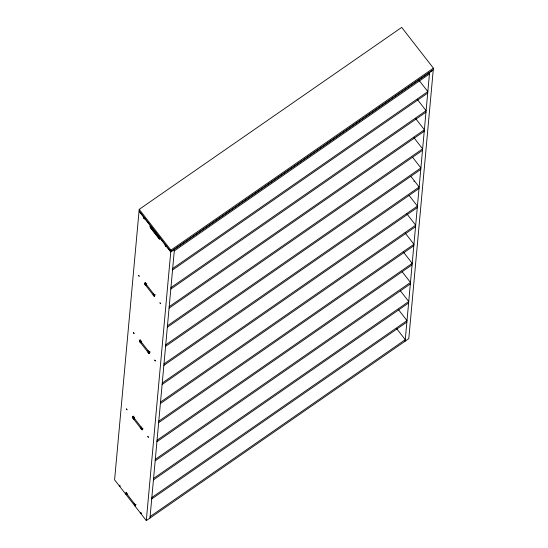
<?xml version="1.0" encoding="UTF-8"?>
<svg xmlns="http://www.w3.org/2000/svg" width="548" height="548" viewBox="0 0 548 548"><rect width="100%" height="100%" fill="white"/><g stroke="black" fill="none" stroke-linecap="round" stroke-linejoin="round"><path stroke-width="0.82" d="M119.485 485.343L120.135 486.213L119.546 485.275M134.027 333.554L133.424 332.609M134.054 333.499L133.445 332.615M140.863 512.825L141.514 513.695L140.891 512.75M147.809 436.475L148.46 437.366L147.857 436.42M154.755 360.166L155.406 361.036L154.817 360.091M159.968 302.893L160.612 303.784L160.009 302.839M127.732 493.686C127.3 495.324 125.533 491.563 126.006 493.426M134.541 418.898C133.404 420.282 131.417 416.459 134.054 416.768M132.952 417.09C132.479 415.233 134.253 418.987 134.678 417.357M141.624 341.02C141.199 342.658 139.425 338.897 139.898 340.76M146.693 285.323C145.7 286.693 143.644 283.152 145.98 283.35M145.11 283.515C144.638 281.651 146.412 285.405 146.837 283.775M135.979 504.592L135.288 505.098L134.123 503.256M142.699 428.262L142.014 428.742L141.069 426.926M149.782 352.933L148.94 353.46L147.898 352.186M154.851 294.68L154.166 295.16L153.221 293.344M159.509 238.942L159.338 238.38L160.557 237.531M139.206 209.363L139.069 210.836L170.784 251.601L433.276 69.637L433.406 68.164L401.698 27.4L139.206 209.363L170.914 250.128L170.784 251.601M125.917 494.392L126.047 492.926L135.109 504.571L134.979 506.044M150.364 225.762L150.227 227.235L159.468 238.99M159.42 237.407L159.283 238.914L150.488 227.708L150.049 226.721L150.734 226.262M146.302 520.6L170.75 251.964L139.034 211.206L114.594 479.836L146.302 520.6L408.794 338.637L433.242 70L170.75 251.964M149.967 518.059L174.415 249.429M405.13 341.178L429.577 72.542M143.802 218.131L144.446 219.056L143.843 218.111M135.281 505.112L135.753 504.592M150.96 226.256L150.104 226.66M151.221 228.55L151.906 228.071M159.516 238.914L160.201 238.435M170.914 250.128L433.406 68.164M174.278 250.902L429.447 74.014M144.925 282.98L145.61 282.501M144.836 283.987L145.521 283.508M172.675 268.513L427.844 91.626L419.528 80.933M172.538 269.986L427.707 93.098M154.399 295.153L155.084 294.68M154.995 295.687L154.303 296.194L154.146 295.673M170.935 287.59L426.104 110.71L417.268 99.346M170.805 289.063L425.974 112.182M169.202 306.675L424.371 129.794L415.59 118.498M169.065 308.147L424.234 131.26M139.719 340.226L140.404 339.753M140.309 340.76C138.719 341.02 140.72 343.904 141.487 342.569M140.541 340.753L139.685 341.157M167.462 325.759L422.631 148.871L413.795 137.514M167.332 327.231L422.501 150.344M149.645 351.932L149.138 352.48M149.878 351.926L149.179 352.433L148.07 350.638M150.138 352.028L148.912 352.878L149.097 353.35M165.729 344.843L420.898 167.955L412.575 157.262M165.592 346.315L420.761 169.428M163.989 363.927L419.158 187.039L410.89 176.415M163.859 365.4L419.028 188.512M162.256 383.011L417.425 206.123L409.103 195.431M162.119 384.484L417.288 207.596M132.767 416.562L133.459 416.083M132.678 417.569L133.363 417.09M160.516 402.088L415.685 225.207L406.849 213.843M160.386 403.561L415.555 226.68M142.24 428.735L142.925 428.255M142.836 429.269L142.144 429.776L141.994 429.255M158.783 421.172L413.952 244.292L405.109 232.927M158.646 422.645L413.815 245.757M157.043 440.256L412.212 263.369L403.431 252.08M156.913 441.729L412.075 264.842M155.31 459.34L410.479 282.453L402.157 271.76M155.173 460.813L410.342 283.926M125.821 492.892L126.513 492.412M153.57 478.425L408.74 301.537L400.424 290.844M153.44 479.897L408.603 303.01M151.837 497.509L407 320.621L398.684 309.928M151.7 498.981L406.869 322.094M150.097 516.586L405.267 339.705L396.485 328.416M154.255 296.235L153.084 294.893M142.103 429.817L140.925 428.468M414.035 181.463L414.007 181.032M126.43 408.972L127.081 409.883L126.43 408.959M138.589 275.391L139.24 276.302L138.589 275.377M165.174 245.627L165.825 246.538L165.174 245.627M133 416.59L132.863 418.062L141.918 429.748L142.055 428.241L133 416.59M139.946 340.26L139.809 341.733L148.871 353.378L149.001 351.905L139.946 340.26M145.152 283.008L145.021 284.481L154.077 296.132L154.214 294.66L145.152 283.008"/></g></svg>
